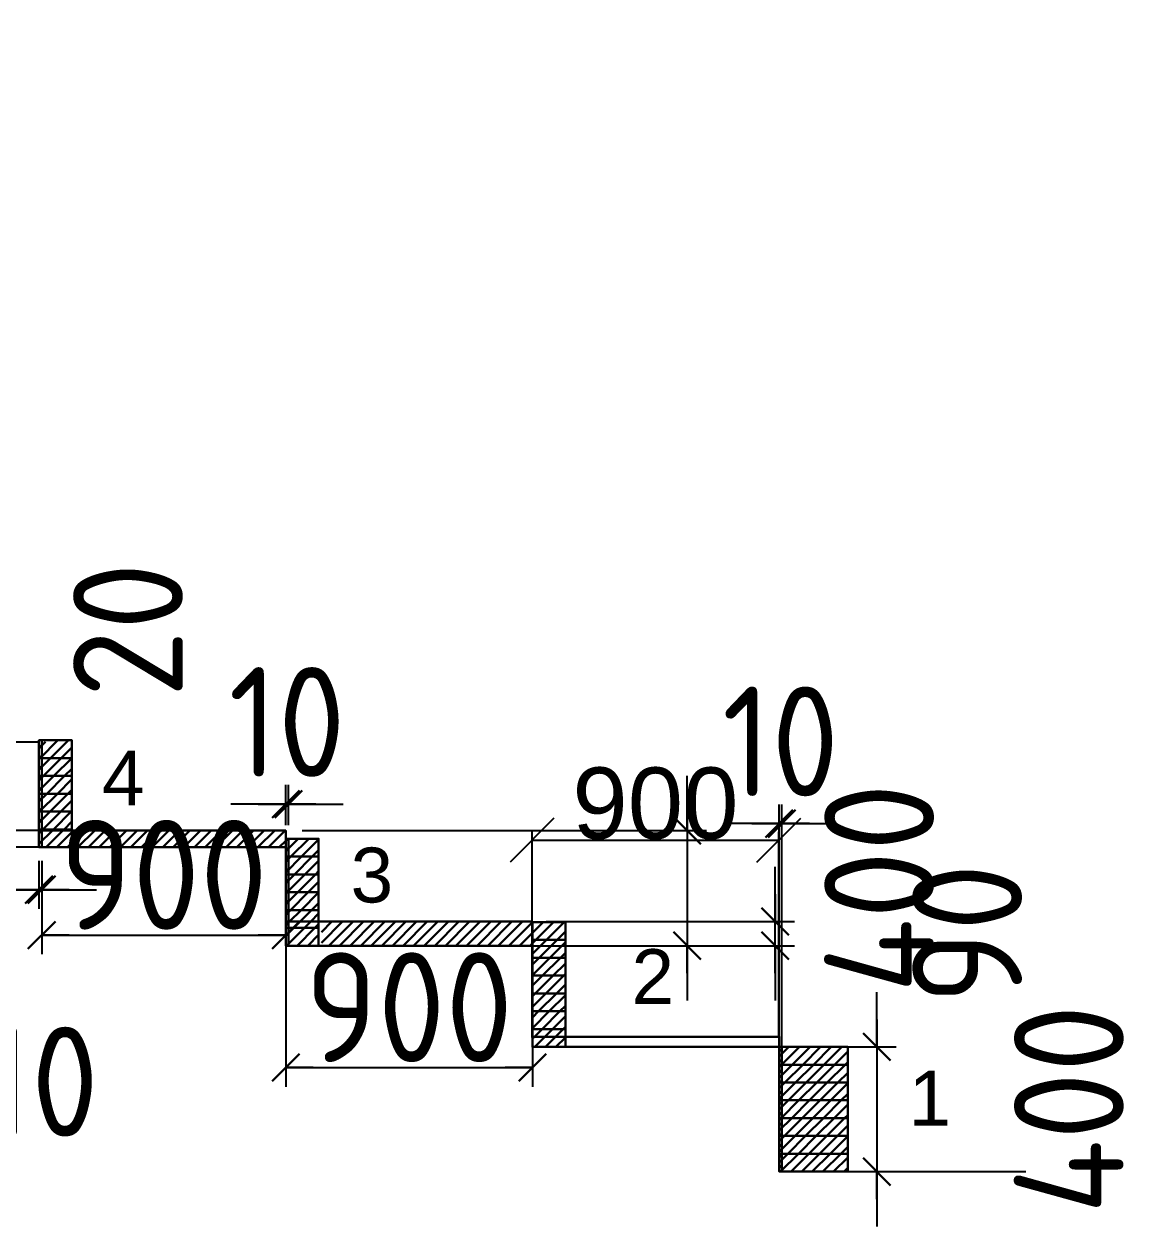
# Model space of a CAD drawing. Header units: millimetres. Extents: x -65509 to 912790, y 446 to 713294.
# Drawn here: x 266574 to 270647, y 394180 to 398592 of the extents above; entities that cross this region are included whole.
import ezdxf

# ---------------------------------------------------------------- set-up
doc = ezdxf.new("R2010")
doc.units = ezdxf.units.MM
doc.layers.get('Defpoints').update_dxf_attribs({"color": 250})
for name, color, linetype, lineweight in [('7.7.0) ммп алм резка', 6, 'Continuous', 30), ('7.7.1) ммп демонтаж бетона', 1, 'Continuous', 30), ('7.7.2) ммп кирпич', 20, 'Continuous', 30), ('7.7.3) ммп монтаж бетона', 5, 'Continuous', 30)]:
    doc.layers.add(name, color=color, linetype=linetype, lineweight=lineweight)
doc.styles.get("Standard").update_dxf_attribs({"font": 'arial.ttf'})
doc.styles.add('СПДС', font='isocpeur.ttf', dxfattribs={"width": 0.9})
doc.dimstyles.new('ISO-25', dxfattribs={"dimtxt": 2.5, "dimasz": 2.5, "dimexe": 1.25, "dimexo": 0.625, "dimtad": 1, "dimtxsty": 'Standard', "dimcen": 2.5, "dimadec": 0, "dimazin": 0, "dimtfac": 1, "dimtmove": 0, "dimatfit": 3, "dimfxl": 1, "dimarcsym": 0})
doc.dimstyles.new('Размера А3', dxfattribs={"dimtxt": 400, "dimasz": 100, "dimexe": 70, "dimexo": 50, "dimgap": 20, "dimtad": 1, "dimdec": 0, "dimrnd": 10, "dimzin": 0, "dimdsep": 46, "dimtxsty": 'СПДС', "dimblk": 'ARROWHEAD_6', "dimcen": 1, "dimazin": 0, "dimtfac": 1, "dimtdec": 0, "dimtmove": 2, "dimatfit": 0, "dimfxl": 1, "dimtolj": 1, "dimtzin": 0, "dimarcsym": 0})
pattern_1 = [(45, (-120, 0), (-19.3075507, 19.3075507), [])]

# ---------------------------------------------------------------- blocks, each defined once
blk = doc.blocks.new('_Oblique')
at = {"color": 0, "linetype": 'ByBlock', "lineweight": -2}
blk.add_line((-0.5, -0.5), (0.5, 0.5), dxfattribs=at)
blk = doc.blocks.new('*D592')
at = {"layer": '7.7.0) ммп алм резка', "color": 0, "lineweight": -2, "transparency": 16777216}
for p, q in [((268426.3, 394895.9), (268426.3, 395645.9)), ((269326.3, 394895.9), (269326.3, 395645.9)), ((268426.3, 395615.9), (269326.3, 395615.9))]:
    blk.add_line(p, q, dxfattribs=at)
at = {"layer": 'Defpoints', "color": 0, "lineweight": 25, "transparency": 16777216}
for p in [(269326.3, 395615.9), (268426.3, 394865.9), (269326.3, 394865.9)]:
    blk.add_point(p, dxfattribs=at)
at = {"layer": '7.7.0) ммп алм резка', "color": 0, "lineweight": -2, "transparency": 16777216, "xscale": 160, "yscale": 160, "zscale": 160, "rotation": 180}
blk.add_blockref('_Oblique', (268426.3, 395615.9), dxfattribs=at)
at = {"layer": '7.7.0) ммп алм резка', "color": 0, "lineweight": -2, "transparency": 16777216, "xscale": 160, "yscale": 160, "zscale": 160}
blk.add_blockref('_Oblique', (269326.3, 395615.9), dxfattribs=at)
at = {"layer": '7.7.0) ммп алм резка', "color": 0, "lineweight": 25, "transparency": 16777216, "insert": (268876.3, 395749.2), "char_height": 260, "attachment_point": 5}
blk.add_mtext('900', dxfattribs=at)
blk = doc.blocks.new('ARROWHEAD_6')
at = {"color": 0, "linetype": 'Continuous'}
for p, q in [((-0.5, -0.5), (0.5, 0.5)), ((0, 0), (-1, 0))]:
    blk.add_line(p, q, dxfattribs=at)
blk = doc.blocks.new('*D609')
at = {"layer": '7.7.3) ммп монтаж бетона', "color": 0, "lineweight": -2, "transparency": 16777216}
for p, q in [((266252.5, 396494.1), (266252.5, 396594.1)), ((265830, 396394.1), (266322.5, 396394.1)), ((266252.5, 396371.1), (266252.5, 396394.1)), ((265830, 396371.1), (266322.5, 396371.1)), ((266252.5, 396271.1), (266252.5, 396171.1))]:
    blk.add_line(p, q, dxfattribs=at)
at = {"layer": 'Defpoints', "color": 0, "lineweight": 25, "transparency": 16777216}
for p in [(265780, 396394.1), (266252.5, 396394.1), (265780, 396371.1)]:
    blk.add_point(p, dxfattribs=at)
at = {"layer": '7.7.3) ммп монтаж бетона', "color": 0, "lineweight": -2, "transparency": 16777216, "xscale": 100, "yscale": 100, "zscale": 100}
for p, rotation in [((266252.5, 396394.1), 270), ((266252.5, 396371.1), 90)]:
    blk.add_blockref('ARROWHEAD_6', p, dxfattribs=dict(at, rotation=rotation))
at = {"layer": '7.7.3) ммп монтаж бетона', "color": 0, "lineweight": 25, "transparency": 16777216, "insert": (266952.5, 396382.6), "char_height": 400, "attachment_point": 5, "rotation": 90, "style": 'СПДС'}
blk.add_mtext('\\A1;20', dxfattribs=at)
blk = doc.blocks.new('*D612')
at = {"layer": '7.7.3) ммп монтаж бетона', "color": 0, "lineweight": -2, "transparency": 16777216}
for p, q in [((266627.8, 395540.1), (266627.8, 395365.4)), ((266637.8, 395540.1), (266637.8, 395365.4)), ((266527.8, 395435.4), (266427.8, 395435.4)), ((266627.8, 395435.4), (266637.8, 395435.4)), ((266737.8, 395435.4), (266837.8, 395435.4))]:
    blk.add_line(p, q, dxfattribs=at)
at = {"layer": 'Defpoints', "color": 0, "lineweight": 25, "transparency": 16777216}
for p in [(266627.8, 395590.1), (266637.8, 395590.1), (266637.8, 395435.4)]:
    blk.add_point(p, dxfattribs=at)
at = {"layer": '7.7.3) ммп монтаж бетона', "color": 0, "lineweight": -2, "transparency": 16777216, "xscale": 100, "yscale": 100, "zscale": 100}
blk.add_blockref('ARROWHEAD_6', (266627.8, 395435.4), dxfattribs=at)
at = {"layer": '7.7.3) ммп монтаж бетона', "color": 0, "lineweight": -2, "transparency": 16777216, "xscale": 100, "yscale": 100, "zscale": 100, "rotation": 180}
blk.add_blockref('ARROWHEAD_6', (266637.8, 395435.4), dxfattribs=at)
at = {"layer": '7.7.3) ммп монтаж бетона', "color": 0, "lineweight": 25, "transparency": 16777216, "insert": (266632.8, 394735.4), "char_height": 400, "attachment_point": 5, "style": 'СПДС'}
blk.add_mtext('\\A1;10', dxfattribs=at)
blk = doc.blocks.new('*D613')
at = {"layer": '7.7.3) ммп монтаж бетона', "color": 0, "lineweight": -2, "transparency": 16777216}
for p, q in [((266637.8, 395540.1), (266637.8, 395199.8)), ((267527.8, 395540.1), (267527.8, 395199.8)), ((266737.8, 395269.8), (267427.8, 395269.8))]:
    blk.add_line(p, q, dxfattribs=at)
at = {"layer": 'Defpoints', "color": 0, "lineweight": 25, "transparency": 16777216}
for p in [(266637.8, 395590.1), (267527.8, 395590.1), (267527.8, 395269.8)]:
    blk.add_point(p, dxfattribs=at)
at = {"layer": '7.7.3) ммп монтаж бетона', "color": 0, "lineweight": -2, "transparency": 16777216, "xscale": 100, "yscale": 100, "zscale": 100, "rotation": 180}
blk.add_blockref('ARROWHEAD_6', (266637.8, 395269.8), dxfattribs=at)
at = {"layer": '7.7.3) ммп монтаж бетона', "color": 0, "lineweight": -2, "transparency": 16777216, "xscale": 100, "yscale": 100, "zscale": 100}
blk.add_blockref('ARROWHEAD_6', (267527.8, 395269.8), dxfattribs=at)
at = {"layer": '7.7.3) ммп монтаж бетона', "color": 0, "lineweight": 25, "transparency": 16777216, "insert": (267082.8, 395489.8), "char_height": 400, "attachment_point": 5, "style": 'СПДС'}
blk.add_mtext('\\A1;900', dxfattribs=at)
blk = doc.blocks.new('*D614')
at = {"layer": '7.7.3) ммп монтаж бетона', "color": 0, "lineweight": -2, "transparency": 16777216}
for p, q in [((266292.3, 395751.1), (266292.3, 395851.1)), ((267477.8, 395651.1), (266222.3, 395651.1)), ((266292.3, 395590.1), (266292.3, 395651.1)), ((267477.8, 395590.1), (266222.3, 395590.1)), ((266292.3, 395490.1), (266292.3, 395390.1))]:
    blk.add_line(p, q, dxfattribs=at)
at = {"layer": 'Defpoints', "color": 0, "lineweight": 25, "transparency": 16777216}
for p in [(266292.3, 395651.1), (267527.8, 395651.1), (267527.8, 395590.1)]:
    blk.add_point(p, dxfattribs=at)
at = {"layer": '7.7.3) ммп монтаж бетона', "color": 0, "lineweight": -2, "transparency": 16777216, "xscale": 100, "yscale": 100, "zscale": 100}
for p, rotation in [((266292.3, 395651.1), 270), ((266292.3, 395590.1), 90)]:
    blk.add_blockref('ARROWHEAD_6', p, dxfattribs=dict(at, rotation=rotation))
at = {"layer": '7.7.3) ммп монтаж бетона', "color": 0, "lineweight": 25, "transparency": 16777216, "insert": (265992.3, 395620.6), "char_height": 400, "attachment_point": 5, "rotation": 90, "style": 'СПДС'}
blk.add_mtext('\\A1;60', dxfattribs=at)
blk = doc.blocks.new('*D615')
at = {"layer": '7.7.3) ммп монтаж бетона', "color": 0, "lineweight": -2, "transparency": 16777216}
for p, q in [((267527.8, 395671.1), (267527.8, 395817.2)), ((267537.8, 395671.1), (267537.8, 395817.2)), ((267427.8, 395747.2), (267327.8, 395747.2)), ((267527.8, 395747.2), (267537.8, 395747.2)), ((267637.8, 395747.2), (267737.8, 395747.2))]:
    blk.add_line(p, q, dxfattribs=at)
at = {"layer": 'Defpoints', "color": 0, "lineweight": 25, "transparency": 16777216}
for p in [(267537.8, 395747.2), (267527.8, 395621.1), (267537.8, 395621.1)]:
    blk.add_point(p, dxfattribs=at)
at = {"layer": '7.7.3) ммп монтаж бетона', "color": 0, "lineweight": -2, "transparency": 16777216, "xscale": 100, "yscale": 100, "zscale": 100}
blk.add_blockref('ARROWHEAD_6', (267527.8, 395747.2), dxfattribs=at)
at = {"layer": '7.7.3) ммп монтаж бетона', "color": 0, "lineweight": -2, "transparency": 16777216, "xscale": 100, "yscale": 100, "zscale": 100, "rotation": 180}
blk.add_blockref('ARROWHEAD_6', (267537.8, 395747.2), dxfattribs=at)
at = {"layer": '7.7.3) ммп монтаж бетона', "color": 0, "lineweight": 25, "transparency": 16777216, "insert": (267532.8, 396047.2), "char_height": 400, "attachment_point": 5, "style": 'СПДС'}
blk.add_mtext('\\A1;10', dxfattribs=at)
blk = doc.blocks.new('*D616')
at = {"layer": '7.7.3) ммп монтаж бетона', "color": 0, "lineweight": -2, "transparency": 16777216}
for p, q in [((268992.4, 395751.1), (268992.4, 395851.1)), ((267587.8, 395651.1), (269062.4, 395651.1)), ((268992.4, 395651.1), (268992.4, 395231.1)), ((267587.8, 395231.1), (269062.4, 395231.1)), ((268992.4, 395131.1), (268992.4, 395031.1))]:
    blk.add_line(p, q, dxfattribs=at)
at = {"layer": 'Defpoints', "color": 0, "lineweight": 25, "transparency": 16777216}
for p in [(267537.8, 395651.1), (267537.8, 395231.1), (268992.4, 395231.1)]:
    blk.add_point(p, dxfattribs=at)
at = {"layer": '7.7.3) ммп монтаж бетона', "color": 0, "lineweight": -2, "transparency": 16777216, "xscale": 100, "yscale": 100, "zscale": 100}
for p, rotation in [((268992.4, 395651.1), 270), ((268992.4, 395231.1), 90)]:
    blk.add_blockref('ARROWHEAD_6', p, dxfattribs=dict(at, rotation=rotation))
at = {"layer": '7.7.3) ммп монтаж бетона', "color": 0, "lineweight": 25, "transparency": 16777216, "insert": (269692.4, 395441.1), "char_height": 400, "attachment_point": 5, "rotation": 90, "style": 'СПДС'}
blk.add_mtext('\\A1;400', dxfattribs=at)
blk = doc.blocks.new('*D617')
at = {"layer": '7.7.3) ммп монтаж бетона', "color": 0, "lineweight": -2, "transparency": 16777216}
for p, q in [((267527.8, 395269.1), (267527.8, 394716.7)), ((268427.8, 395269.1), (268427.8, 394716.7)), ((267627.8, 394786.7), (268327.8, 394786.7))]:
    blk.add_line(p, q, dxfattribs=at)
at = {"layer": 'Defpoints', "color": 0, "lineweight": 25, "transparency": 16777216}
for p in [(267527.8, 395319.1), (268427.8, 395319.1), (268427.8, 394786.7)]:
    blk.add_point(p, dxfattribs=at)
at = {"layer": '7.7.3) ммп монтаж бетона', "color": 0, "lineweight": -2, "transparency": 16777216, "xscale": 100, "yscale": 100, "zscale": 100, "rotation": 180}
blk.add_blockref('ARROWHEAD_6', (267527.8, 394786.7), dxfattribs=at)
at = {"layer": '7.7.3) ммп монтаж бетона', "color": 0, "lineweight": -2, "transparency": 16777216, "xscale": 100, "yscale": 100, "zscale": 100}
blk.add_blockref('ARROWHEAD_6', (268427.8, 394786.7), dxfattribs=at)
at = {"layer": '7.7.3) ммп монтаж бетона', "color": 0, "lineweight": 25, "transparency": 16777216, "insert": (267977.8, 395006.7), "char_height": 400, "attachment_point": 5, "style": 'СПДС'}
blk.add_mtext('\\A1;900', dxfattribs=at)
blk = doc.blocks.new('*D618')
at = {"layer": '7.7.3) ммп монтаж бетона', "color": 0, "lineweight": -2, "transparency": 16777216}
for p, q in [((269313.4, 395419.1), (269313.4, 395519.1)), ((268477.8, 395319.1), (269383.4, 395319.1)), ((269313.4, 395231.1), (269313.4, 395319.1)), ((268477.8, 395231.1), (269383.4, 395231.1)), ((269313.4, 395131.1), (269313.4, 395031.1))]:
    blk.add_line(p, q, dxfattribs=at)
at = {"layer": 'Defpoints', "color": 0, "lineweight": 25, "transparency": 16777216}
for p in [(268427.8, 395319.1), (269313.4, 395319.1), (268427.8, 395231.1)]:
    blk.add_point(p, dxfattribs=at)
at = {"layer": '7.7.3) ммп монтаж бетона', "color": 0, "lineweight": -2, "transparency": 16777216, "xscale": 100, "yscale": 100, "zscale": 100}
for p, rotation in [((269313.4, 395319.1), 270), ((269313.4, 395231.1), 90)]:
    blk.add_blockref('ARROWHEAD_6', p, dxfattribs=dict(at, rotation=rotation))
at = {"layer": '7.7.3) ммп монтаж бетона', "color": 0, "lineweight": 25, "transparency": 16777216, "insert": (270013.4, 395275.1), "char_height": 400, "attachment_point": 5, "rotation": 90, "style": 'СПДС'}
blk.add_mtext('\\A1;90', dxfattribs=at)
blk = doc.blocks.new('*D619')
at = {"layer": '7.7.3) ммп монтаж бетона', "color": 0, "lineweight": -2, "transparency": 16777216}
for p, q in [((269684.3, 394962.1), (269684.3, 395062.1)), ((269387.8, 394862.1), (269754.3, 394862.1)), ((269684.3, 394862.1), (269684.3, 394407.1)), ((269387.8, 394407.1), (269754.3, 394407.1)), ((269684.3, 394307.1), (269684.3, 394207.1))]:
    blk.add_line(p, q, dxfattribs=at)
at = {"layer": 'Defpoints', "color": 0, "lineweight": 25, "transparency": 16777216}
for p in [(269337.8, 394862.1), (269337.8, 394407.1), (269684.3, 394407.1)]:
    blk.add_point(p, dxfattribs=at)
at = {"layer": '7.7.3) ммп монтаж бетона', "color": 0, "lineweight": -2, "transparency": 16777216, "xscale": 100, "yscale": 100, "zscale": 100}
for p, rotation in [((269684.3, 394862.1), 270), ((269684.3, 394407.1), 90)]:
    blk.add_blockref('ARROWHEAD_6', p, dxfattribs=dict(at, rotation=rotation))
at = {"layer": '7.7.3) ммп монтаж бетона', "color": 0, "lineweight": 25, "transparency": 16777216, "insert": (270384.3, 394634.6), "char_height": 400, "attachment_point": 5, "rotation": 90, "style": 'СПДС'}
blk.add_mtext('\\A1;400', dxfattribs=at)
blk = doc.blocks.new('*D620')
at = {"layer": '7.7.3) ммп монтаж бетона', "color": 0, "lineweight": -2, "transparency": 16777216}
for p, q in [((269327.8, 394457.1), (269327.8, 395746.2)), ((269337.8, 394457.1), (269337.8, 395746.2)), ((269227.8, 395676.2), (269127.8, 395676.2)), ((269327.8, 395676.2), (269337.8, 395676.2)), ((269437.8, 395676.2), (269537.8, 395676.2))]:
    blk.add_line(p, q, dxfattribs=at)
at = {"layer": 'Defpoints', "color": 0, "lineweight": 25, "transparency": 16777216}
for p in [(269337.8, 395676.2), (269327.8, 394407.1), (269337.8, 394407.1)]:
    blk.add_point(p, dxfattribs=at)
at = {"layer": '7.7.3) ммп монтаж бетона', "color": 0, "lineweight": -2, "transparency": 16777216, "xscale": 100, "yscale": 100, "zscale": 100}
blk.add_blockref('ARROWHEAD_6', (269327.8, 395676.2), dxfattribs=at)
at = {"layer": '7.7.3) ммп монтаж бетона', "color": 0, "lineweight": -2, "transparency": 16777216, "xscale": 100, "yscale": 100, "zscale": 100, "rotation": 180}
blk.add_blockref('ARROWHEAD_6', (269337.8, 395676.2), dxfattribs=at)
at = {"layer": '7.7.3) ммп монтаж бетона', "color": 0, "lineweight": 25, "transparency": 16777216, "insert": (269332.8, 395976.2), "char_height": 400, "attachment_point": 5, "style": 'СПДС'}
blk.add_mtext('\\A1;10', dxfattribs=at)

msp = doc.modelspace()

# ---------------------------------------------------------------- hatches: boundary and pattern name
at = {"layer": '7.7.2) ммп кирпич'}
h = msp.add_hatch(dxfattribs=at)
h.set_pattern_fill('ANSI31', color=256, scale=8.6)
h.paths.add_polyline_path([(266747.814, 395980.135), (266680.005, 395980.135), (266680.005, 395974.135), (266627.814, 395974.135), (266627.814, 395915.135), (266747.814, 395915.135)])
h = msp.add_hatch(dxfattribs=at)
h.set_pattern_fill('ANSI31', color=256, scale=8.6)
h.paths.add_polyline_path([(266747.814, 395915.135), (266627.814, 395915.135), (266627.814, 395850.135), (266747.814, 395850.135)])
h = msp.add_hatch(dxfattribs=at)
h.set_pattern_fill('ANSI31', color=256, scale=8.6)
h.paths.add_polyline_path([(266747.814, 395850.135), (266627.814, 395850.135), (266627.814, 395785.135), (266747.814, 395785.135)])
h = msp.add_hatch(dxfattribs=at)
h.set_pattern_fill('ANSI31', color=256, scale=8.6)
h.paths.add_polyline_path([(266747.814, 395785.135), (266627.814, 395785.135), (266627.814, 395720.135), (266747.814, 395720.135)])
h = msp.add_hatch(dxfattribs=at)
h.set_pattern_fill('ANSI31', color=256, scale=8.6)
h.paths.add_polyline_path([(266747.814, 395720.135), (266627.814, 395720.135), (266627.814, 395655.135), (266747.814, 395655.135)])
h = msp.add_hatch(dxfattribs=at)
h.set_pattern_fill('ANSI31', color=256, scale=8.6)
h.paths.add_polyline_path([(266747.814, 395655.135), (266627.814, 395655.135), (266627.814, 395651.135), (266747.814, 395651.135)])
h = msp.add_hatch(dxfattribs=at)
h.set_pattern_fill('ANSI31', color=256, scale=8.6)
h.paths.add_polyline_path([(266747.814, 395651.135), (266627.814, 395651.135), (266627.814, 395590.135), (266747.814, 395590.135)])
h = msp.add_hatch(dxfattribs=at)
h.set_pattern_fill('ANSI31', color=256, scale=8.6)
h.paths.add_polyline_path([(267647.814, 395621.135), (267527.814, 395621.135), (267527.814, 395556.135), (267647.814, 395556.135)])
h = msp.add_hatch(dxfattribs=at)
h.set_pattern_fill('ANSI31', color=256, scale=8.6)
h.paths.add_polyline_path([(267647.814, 395556.135), (267527.814, 395556.135), (267527.814, 395491.135), (267647.814, 395491.135)])
h = msp.add_hatch(dxfattribs=at)
h.set_pattern_fill('ANSI31', color=256, scale=8.6)
h.paths.add_polyline_path([(267647.814, 395491.135), (267527.814, 395491.135), (267527.814, 395426.135), (267647.814, 395426.135)])
h = msp.add_hatch(dxfattribs=at)
h.set_pattern_fill('ANSI31', color=256, scale=8.6)
h.paths.add_polyline_path([(267647.814, 395426.135), (267527.814, 395426.135), (267527.814, 395361.135), (267647.814, 395361.135)])
h = msp.add_hatch(dxfattribs=at)
h.set_pattern_fill('ANSI31', color=256, scale=8.6)
h.paths.add_polyline_path([(267647.814, 395361.135), (267527.814, 395361.135), (267527.814, 395319.135), (267647.814, 395319.135)])
h = msp.add_hatch(dxfattribs=at)
h.set_pattern_fill('ANSI31', color=256, scale=8.6)
h.paths.add_polyline_path([(267647.814, 395319.135), (267527.814, 395319.135), (267527.814, 395296.135), (267647.814, 395296.135)])
h = msp.add_hatch(dxfattribs=at)
h.set_pattern_fill('ANSI31', color=256, scale=8.6)
h.paths.add_polyline_path([(267647.814, 395296.135), (267527.814, 395296.135), (267527.814, 395231.135), (267647.814, 395231.135)])
h = msp.add_hatch(dxfattribs=at)
h.set_pattern_fill('ANSI31', color=256, scale=8.6)
h.paths.add_polyline_path([(268547.814, 395317.135), (268427.814, 395317.135), (268427.814, 395252.135), (268547.814, 395252.135)])
h = msp.add_hatch(dxfattribs=at)
h.set_pattern_fill('ANSI31', color=256, scale=8.6)
h.paths.add_polyline_path([(268547.814, 395252.135), (268427.814, 395252.135), (268427.814, 395187.135), (268547.814, 395187.135)])
h = msp.add_hatch(dxfattribs=at)
h.set_pattern_fill('ANSI31', color=256, scale=8.6)
h.paths.add_polyline_path([(268547.814, 395187.135), (268427.814, 395187.135), (268427.814, 395122.135), (268547.814, 395122.135)])
h = msp.add_hatch(dxfattribs=at)
h.set_pattern_fill('ANSI31', color=256, scale=8.6)
h.paths.add_polyline_path([(268547.814, 395122.135), (268427.814, 395122.135), (268427.814, 395057.135), (268547.814, 395057.135)])
h = msp.add_hatch(dxfattribs=at)
h.set_pattern_fill('ANSI31', color=256, scale=8.6)
h.paths.add_polyline_path([(268547.814, 395057.135), (268427.814, 395057.135), (268427.814, 394992.135), (268547.814, 394992.135)])
h = msp.add_hatch(dxfattribs=at)
h.set_pattern_fill('ANSI31', color=256, scale=8.6)
h.paths.add_polyline_path([(268547.814, 394992.135), (268427.814, 394992.135), (268427.814, 394927.135), (268547.814, 394927.135)])
h = msp.add_hatch(dxfattribs=at)
h.set_pattern_fill('ANSI31', color=256, scale=8.6)
h.paths.add_polyline_path([(268547.814, 394927.135), (268427.814, 394927.135), (268427.814, 394899.135), (268547.814, 394899.135)])
h = msp.add_hatch(dxfattribs=at)
h.set_pattern_fill('ANSI31', color=256, scale=8.6)
h.paths.add_polyline_path([(268547.814, 394899.135), (268427.814, 394899.135), (268427.814, 394862.135), (268547.814, 394862.135)])
h = msp.add_hatch(dxfattribs=at)
h.set_pattern_fill('ANSI31', color=256, scale=8.6)
h.paths.add_polyline_path([(269577.814, 394862.135), (269327.814, 394862.135), (269327.814, 394797.135), (269577.814, 394797.135)])
h = msp.add_hatch(dxfattribs=at)
h.set_pattern_fill('ANSI31', color=256, scale=8.6)
h.paths.add_polyline_path([(269577.814, 394797.135), (269327.814, 394797.135), (269327.814, 394732.135), (269577.814, 394732.135)])
h = msp.add_hatch(dxfattribs=at)
h.set_pattern_fill('ANSI31', color=256, scale=8.6)
h.paths.add_polyline_path([(269577.814, 394732.135), (269327.814, 394732.135), (269327.814, 394667.135), (269577.814, 394667.135)])
h = msp.add_hatch(dxfattribs=at)
h.set_pattern_fill('ANSI31', color=256, scale=8.6)
h.paths.add_polyline_path([(269577.814, 394667.135), (269327.814, 394667.135), (269327.814, 394602.135), (269577.814, 394602.135)])
h = msp.add_hatch(dxfattribs=at)
h.set_pattern_fill('ANSI31', color=256, scale=8.6)
h.paths.add_polyline_path([(269577.814, 394602.135), (269327.814, 394602.135), (269327.814, 394537.135), (269577.814, 394537.135)])
h = msp.add_hatch(dxfattribs=at)
h.set_pattern_fill('ANSI31', color=256, scale=8.6)
h.paths.add_polyline_path([(269577.814, 394537.135), (269327.814, 394537.135), (269327.814, 394472.135), (269577.814, 394472.135)])
h = msp.add_hatch(dxfattribs=at)
h.set_pattern_fill('ANSI31', color=256, scale=8.6)
h.paths.add_polyline_path([(269577.814, 394472.135), (269327.814, 394472.135), (269327.814, 394407.135), (269577.814, 394407.135)])
at = {"layer": '7.7.3) ммп монтаж бетона'}
h = msp.add_hatch(dxfattribs=at)
h.set_pattern_fill('ANSI31', color=256, scale=8.6)
h.set_pattern_definition(pattern_1)
h.paths.add_polyline_path([(266637.814, 395980.135), (266627.814, 395980.135), (266627.814, 395651.135), (266637.814, 395651.135)])
h = msp.add_hatch(dxfattribs=at)
h.set_pattern_fill('ANSI31', color=256, scale=8.6)
h.paths.add_polyline_path([(266757.814, 395651.135), (266747.814, 395651.135), (266747.814, 395590.135), (266757.814, 395590.135)])
h = msp.add_hatch(dxfattribs=at)
h.set_pattern_fill('ANSI31', color=256, scale=8.6)
h.paths.add_polyline_path([(267527.814, 395621.135), (267527.814, 395651.135), (266757.814, 395651.135), (266757.814, 395590.135), (267527.814, 395590.135)])
h = msp.add_hatch(dxfattribs=at)
h.set_pattern_fill('ANSI31', color=256, scale=8.6)
h.set_pattern_definition(pattern_1)
h.paths.add_polyline_path([(267537.814, 395621.135), (267527.814, 395621.135), (267527.814, 395319.135), (267537.814, 395319.135)])
h = msp.add_hatch(dxfattribs=at)
h.set_pattern_fill('ANSI31', color=256, scale=8.6)
h.paths.add_polyline_path([(268427.814, 395319.135), (267657.814, 395319.135), (267657.814, 395231.135), (268427.814, 395231.135), (268427.814, 395252.135)])
h = msp.add_hatch(dxfattribs=at)
h.set_pattern_fill('ANSI31', color=256, scale=8.6)
h.set_pattern_definition([(45, (-250, 6e-11), (-19.3075507, 19.3075507), [])])
h.paths.add_polyline_path([(269337.814, 394862.135), (269327.814, 394862.135), (269327.814, 394407.135), (269337.814, 394407.135)])

# ---------------------------------------------------------------- linework, layer by layer
msp.add_lwpolyline([(260380.005, 398591.95), (261280.005, 398591.135), (261280.005, 398041.135), (262180.005, 398041.135), (262180.005, 397673.135), (263080.005, 397673.135), (263080.005, 397242.135), (263980.005, 397242.135), (263980.005, 396834.135), (264880.005, 396834.135), (264880.005, 396371.135), (265780.005, 396371.135), (265780.005, 395974.135), (266627.814, 395974.135), (266627.814, 395590.135), (267527.814, 395590.135), (267527.814, 395231.135), (268427.814, 395231.135), (268427.814, 394899.135), (269327.814, 394899.135), (269327.814, 394407.135), (270227.814, 394407.135)])
at = {"layer": '7.7.0) ммп алм резка'}
msp.add_lwpolyline([(268427.814, 394899.135), (269327.813, 394899.135)], dxfattribs=at)
at = {"layer": '7.7.1) ммп демонтаж бетона'}
msp.add_lwpolyline([(268427.814, 394899.135), (269327.814, 394899.135), (269327.814, 394862.135), (268427.814, 394862.135)], close=True, dxfattribs=at)
at = {"layer": '7.7.2) ммп кирпич'}
for points in [[(266627.814, 395915.135), (266747.814, 395915.135), (266747.814, 395980.135), (266627.814, 395980.135)], [(266627.814, 395850.135), (266747.814, 395850.135), (266747.814, 395915.135), (266627.814, 395915.135)], [(266627.814, 395785.135), (266747.814, 395785.135), (266747.814, 395850.135), (266627.814, 395850.135)], [(266627.814, 395720.135), (266747.814, 395720.135), (266747.814, 395785.135), (266627.814, 395785.135)], [(266627.814, 395655.135), (266747.814, 395655.135), (266747.814, 395720.135), (266627.814, 395720.135)], [(266627.814, 395590.135), (266747.814, 395590.135), (266747.814, 395655.135), (266627.814, 395655.135)], [(267527.814, 395556.135), (267647.814, 395556.135), (267647.814, 395621.135), (267527.814, 395621.135)], [(267527.814, 395491.135), (267647.814, 395491.135), (267647.814, 395556.135), (267527.814, 395556.135)], [(267527.814, 395426.135), (267647.814, 395426.135), (267647.814, 395491.135), (267527.814, 395491.135)], [(267527.814, 395361.135), (267647.814, 395361.135), (267647.814, 395426.135), (267527.814, 395426.135)], [(267527.814, 395296.135), (267647.814, 395296.135), (267647.814, 395361.135), (267527.814, 395361.135)], [(267527.814, 395231.135), (267647.814, 395231.135), (267647.814, 395296.135), (267527.814, 395296.135)], [(268427.814, 395252.135), (268547.814, 395252.135), (268547.814, 395317.135), (268427.814, 395317.135)], [(268427.814, 395187.135), (268547.814, 395187.135), (268547.814, 395252.135), (268427.814, 395252.135)], [(268427.814, 395122.135), (268547.814, 395122.135), (268547.814, 395187.135), (268427.814, 395187.135)], [(268427.814, 395057.135), (268547.814, 395057.135), (268547.814, 395122.135), (268427.814, 395122.135)], [(268427.814, 394992.135), (268547.814, 394992.135), (268547.814, 395057.135), (268427.814, 395057.135)], [(268427.814, 394927.135), (268547.814, 394927.135), (268547.814, 394992.135), (268427.814, 394992.135)], [(268427.814, 394862.135), (268547.814, 394862.135), (268547.814, 394927.135), (268427.814, 394927.135)], [(269327.814, 394797.135), (269577.814, 394797.135), (269577.814, 394862.135), (269327.814, 394862.135)], [(269327.814, 394732.135), (269577.814, 394732.135), (269577.814, 394797.135), (269327.814, 394797.135)], [(269327.814, 394667.135), (269577.814, 394667.135), (269577.814, 394732.135), (269327.814, 394732.135)], [(269327.814, 394602.135), (269577.814, 394602.135), (269577.814, 394667.135), (269327.814, 394667.135)], [(269327.814, 394537.135), (269577.814, 394537.135), (269577.814, 394602.135), (269327.814, 394602.135)], [(269327.814, 394472.135), (269577.814, 394472.135), (269577.814, 394537.135), (269327.814, 394537.135)], [(269327.814, 394407.135), (269577.814, 394407.135), (269577.814, 394472.135), (269327.814, 394472.135)]]:
    msp.add_lwpolyline(points, close=True, dxfattribs=at)
at = {"layer": '7.7.3) ммп монтаж бетона'}
for points in [[(266627.814, 395980.135), (266637.814, 395980.135), (266637.814, 395590.135), (266627.814, 395590.135)], [(266627.814, 395590.135), (267527.814, 395590.135), (267527.814, 395651.135), (266627.814, 395651.135)], [(267527.814, 395621.135), (267537.814, 395621.135), (267537.814, 395231.135), (267527.814, 395231.135)], [(267527.814, 395231.135), (268427.814, 395231.135), (268427.814, 395319.135), (267527.814, 395319.135)], [(269327.814, 394862.135), (269337.814, 394862.135), (269337.814, 394407.135), (269327.814, 394407.135)]]:
    msp.add_lwpolyline(points, close=True, dxfattribs=at)

# ---------------------------------------------------------------- texts
at = {"char_height": 200, "attachment_point": 1}
for s, insert in [('4', (266857.657, 395942.448)), ('3', (267764.543, 395588.817)), ('2', (268789.082, 395218.188)), ('1', (269799.581, 394775.055))]:
    msp.add_mtext_dynamic_manual_height_columns(s, width=428.23244, gutter_width=12.5, heights=[0], dxfattribs=dict(at, insert=insert))

# ---------------------------------------------------------------- dimensions: what is measured, and where the dimension line sits
at = {"layer": '7.7.0) ммп алм резка', "color": 0, "lineweight": 25}
dim = msp.add_linear_dim(base=(269326.31, 395615.865), p1=(268426.31, 394865.865), p2=(269326.31, 394865.865), dimstyle='ISO-25', override={"dimtxt": 260, "dimasz": 160, "dimexe": 30, "dimexo": 30, "dimdec": 0, "dimblk1": 'Oblique', "dimblk2": 'Oblique', "dimsah": 1}, dxfattribs=at)
dim.commit()
dim.dimension.update_dxf_attribs({"geometry": '*D592', "text_midpoint": (268876.31, 395749.239)})
at = {"layer": '7.7.3) ммп монтаж бетона', "color": 18, "lineweight": 25, "true_color": 0x000000}
for base, p1, p2, picture, middle in [((266252.493, 396394.135), (265780.005, 396371.135), (265780.005, 396394.135), '*D609', (266952.493, 396382.635)), ((266292.309, 395651.135), (267527.814, 395590.135), (267527.814, 395651.135), '*D614', (265992.309, 395620.635)), ((269313.35, 395319.135), (268427.814, 395231.135), (268427.814, 395319.135), '*D618', (270013.35, 395275.135))]:
    dim = msp.add_linear_dim(base=base, p1=p1, p2=p2, angle=90, dimstyle='Размера А3', dxfattribs=at)
    dim.commit()
    dim.dimension.update_dxf_attribs({"geometry": picture, "text_midpoint": middle})
for base, p1, p2, picture, middle in [((267537.814, 395747.202), (267527.814, 395621.135), (267537.814, 395621.135), '*D615', (267532.814, 396047.202)), ((269337.814, 395676.222), (269327.814, 394407.135), (269337.814, 394407.135), '*D620', (269332.814, 395976.222)), ((266637.814, 395435.36), (266627.814, 395590.135), (266637.814, 395590.135), '*D612', (266632.814, 394735.36)), ((268427.814, 394786.656), (267527.814, 395319.135), (268427.814, 395319.135), '*D617', (267977.814, 395006.656))]:
    dim = msp.add_linear_dim(base=base, p1=p1, p2=p2, dimstyle='Размера А3', dxfattribs=at)
    dim.commit()
    dim.dimension.update_dxf_attribs({"geometry": picture, "text_midpoint": middle})
for base, p1, p2, picture, middle in [((268992.364, 395231.135), (267537.814, 395651.135), (267537.814, 395231.135), '*D616', (269692.364, 395441.135)), ((269684.309, 394407.135), (269337.814, 394862.135), (269337.814, 394407.135), '*D619', (270384.309, 394634.635))]:
    dim = msp.add_linear_dim(base=base, p1=p1, p2=p2, angle=90, text='400', dimstyle='Размера А3', dxfattribs=at)
    dim.commit()
    dim.dimension.update_dxf_attribs({"geometry": picture, "text_midpoint": middle})
dim = msp.add_linear_dim(base=(267527.814, 395269.791), p1=(266637.814, 395590.135), p2=(267527.814, 395590.135), text='900', dimstyle='Размера А3', dxfattribs=at)
dim.commit()
dim.dimension.update_dxf_attribs({"geometry": '*D613', "text_midpoint": (267082.814, 395489.791)})

doc.saveas('drawing.dxf')
